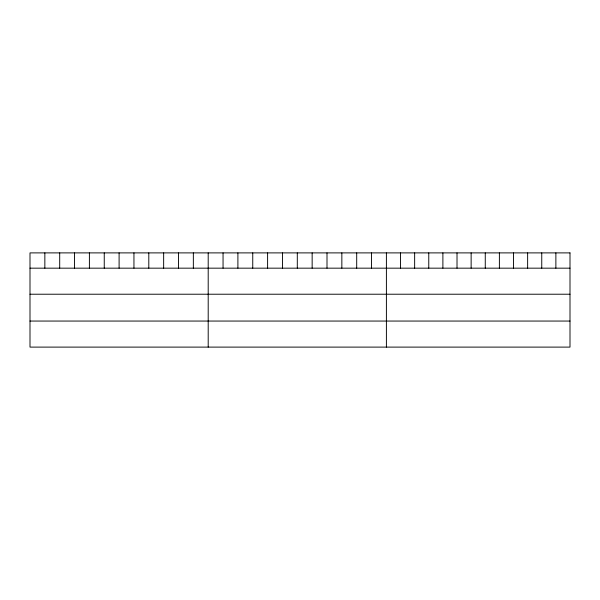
<?xml version="1.0" encoding="UTF-8"?>
<svg xmlns="http://www.w3.org/2000/svg" width="600" height="600" viewBox="0 0 600 600"><rect width="100%" height="100%" fill="white"/><g stroke="black" fill="none" stroke-linecap="round" stroke-linejoin="round"><path stroke-width="0.9" d="M30 268.163L570 268.163M30 294.218L570 294.218M30 321.053L570 321.053M555.877 252.892L555.877 268.163M541.755 252.892L541.755 268.163M527.632 252.892L527.632 268.163M513.51 252.892L513.51 268.163M499.388 252.892L499.388 268.163M485.265 252.892L485.265 268.163M471.135 252.892L471.135 268.163M457.013 252.892L457.013 268.163M442.89 252.892L442.89 268.163M428.768 252.892L428.768 268.163M414.645 252.892L414.645 268.163M400.522 252.892L400.522 268.163M386.4 252.892L386.4 347.108M371.55 252.892L371.55 268.163M356.7 252.892L356.7 268.163M341.85 252.892L341.85 268.163M327 252.892L327 268.163M312.15 252.892L312.15 268.163M297.3 252.892L297.3 268.163M282.45 252.892L282.45 268.163M267.6 252.892L267.6 268.163M252.75 252.892L252.75 268.163M237.9 252.892L237.9 268.163M223.05 252.892L223.05 268.163M208.2 252.892L208.2 347.108M193.35 252.892L193.35 268.163M178.5 252.892L178.5 268.163M163.65 252.892L163.65 268.163M148.8 252.892L148.8 268.163M133.95 252.892L133.95 268.163M119.1 252.892L119.1 268.163M104.25 252.892L104.25 268.163M89.4 252.892L89.4 268.163M74.55 252.892L74.55 268.163M59.7 252.892L59.7 268.163M44.85 252.892L44.85 268.163M570 252.892L30 252.892L30 347.108L570 347.108L570 252.892"/></g></svg>
